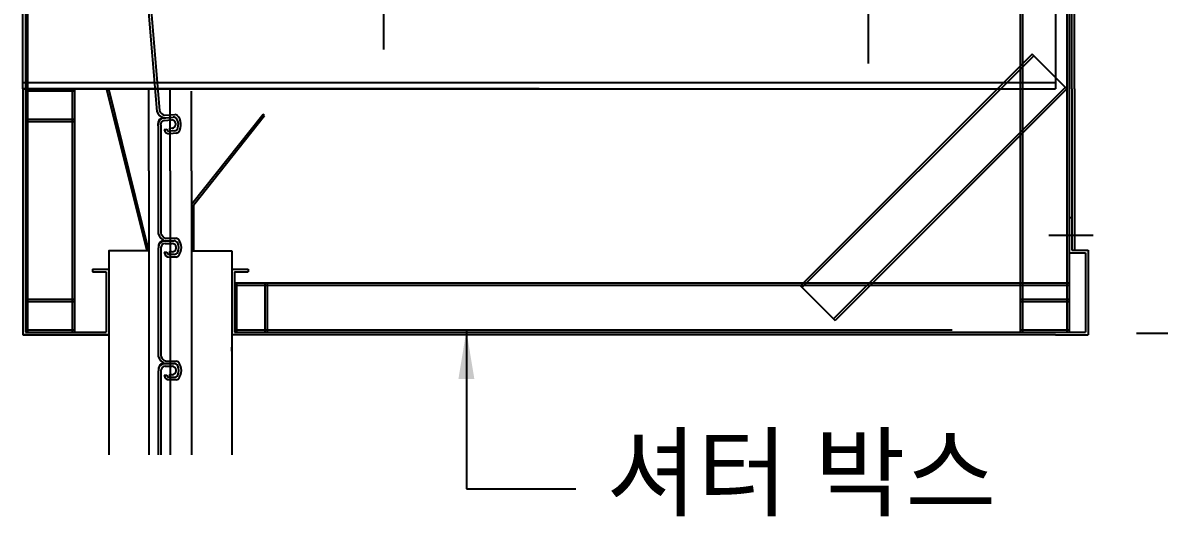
# Model space of a CAD drawing. Extents: x -25535497 to -25216507, y 8041684 to 8103002.
# Drawn here: x -25233884 to -25231531, y 8079059 to 8080082 of the extents above; entities that cross this region are included whole.
import ezdxf

# ---------------------------------------------------------------- set-up
doc = ezdxf.new("R2010")
doc.units = 0
doc.header["$MEASUREMENT"] = 0
doc.layers.get('Defpoints').update_dxf_attribs({"color": 45})
for name, color, linetype in [('DIM', 7, 'Continuous'), ('R', 1, 'Continuous'), ('text', 7, 'Continuous')]:
    doc.layers.add(name, color=color, linetype=linetype)
doc.styles.add('songdoh', font='')
doc.styles.get("Standard").update_dxf_attribs({"font": 'malgunbd.ttf'})
doc.styles.get('songdoh').set_extended_font_data('Dotum')
doc.dimstyles.new('DONGWOO', dxfattribs={"dimscale": 300, "dimtxt": 3, "dimasz": 1, "dimexe": 2, "dimexo": 2, "dimgap": 1, "dimtad": 1, "dimdec": 0, "dimzin": 11, "dimdsep": 46, "dimtxsty": 'songdoh', "dimblk": 'DOT-6', "dimcen": 2, "dimdle": 2, "dimclrd": 256, "dimclre": 256, "dimclrt": 3, "dimadec": 0, "dimazin": 0, "dimtfac": 1, "dimtdec": 0, "dimtix": 1, "dimtmove": 2, "dimatfit": 3, "dimldrblk": 'DOT', "dimfxl": 2, "dimtolj": 1, "dimtzin": 11, "dimarcsym": 0})
doc.dimstyles.new('ISO-25', dxfattribs={"dimtxt": 2.5, "dimasz": 2.5, "dimexe": 1.25, "dimexo": 0.625, "dimtad": 1, "dimtxsty": 'Standard', "dimcen": 2.5, "dimadec": 0, "dimazin": 0, "dimtfac": 1, "dimtmove": 0, "dimatfit": 3, "dimfxl": 1, "dimarcsym": 0})

# ---------------------------------------------------------------- blocks, each defined once
blk = doc.blocks.new('_Dot')
at = {"color": 0, "linetype": 'ByBlock', "lineweight": -2}
blk.add_line((-0.5, 0), (-1, 0), dxfattribs=at)
at = {"color": 0, "linetype": 'ByBlock', "const_width": 0.5}
blk.add_lwpolyline([(-0.25, 0, 1), (0.25, 0, 1)], format="xyb", close=True, dxfattribs=at)
blk = doc.blocks.new('DOT-6')
at = {"layer": 'DIM', "color": 7, "ltscale": 0.5}
blk.add_line((2, 0), (-2, 0), dxfattribs=at)
at = {"layer": 'DIM', "color": 7, "ltscale": 0.5, "xscale": 0.9680000000043946, "yscale": 0.9680000000043946, "zscale": 0.9680000000043946}
blk.add_blockref('_Dot', (0, 0), dxfattribs=at)
blk = doc.blocks.new('*D370')
at = {"layer": 'Defpoints', "color": 0, "linetype": 'Continuous'}
for p in [(-25231678, 8081438.5), (-25230988.8, 8081438.5), (-25231678, 8079438.5)]:
    blk.add_point(p, dxfattribs=at)
at = {"layer": 'DIM', "linetype": 'Continuous', "lineweight": -2}
for p, q in [((-25231578, 8081438.5), (-25230888.8, 8081438.5)), ((-25230988.8, 8079488.5), (-25230988.8, 8081388.5)), ((-25231578, 8079438.5), (-25230888.8, 8079438.5))]:
    blk.add_line(p, q, dxfattribs=at)
at = {"layer": 'DIM', "linetype": 'Continuous', "lineweight": -2, "xscale": 50, "yscale": 50, "zscale": 50}
for p, rotation in [((-25230988.8, 8081438.5), 90), ((-25230988.8, 8079438.5), 270)]:
    blk.add_blockref('DOT-6', p, dxfattribs=dict(at, rotation=rotation))
at = {"layer": 'DIM', "color": 3, "linetype": 'Continuous', "insert": (-25231113.9, 8080438.5), "char_height": 150, "attachment_point": 5, "rotation": 90, "style": 'songdoh'}
blk.add_mtext('\\A1;Y', dxfattribs=at)

msp = doc.modelspace()

# ---------------------------------------------------------------- linework, layer by layer
at = {"layer": 'R', "color": 1}
for p, q in [((-25233884.4, 8079944.9), (-25233884.4, 8081438.5)), ((-25233879, 8081428.3), (-25233879, 8079441.1)), ((-25233874.2, 8081428.3), (-25233874.2, 8079441.1)), ((-25231745.9, 8081433), (-25231745.9, 8079944.9)), ((-25233137.6, 8081314.2), (-25233137.6, 8080026.8)), ((-25231711.9, 8079944.9), (-25231711.9, 8081268.7)), ((-25231706.5, 8079944.9), (-25231706.5, 8081268.7)), ((-25231819.2, 8081200.8), (-25231819.2, 8079441.1)), ((-25231814.4, 8081200.8), (-25231814.4, 8079441.1)), ((-25231722.1, 8081200.8), (-25231722.1, 8079441.1)), ((-25231717.3, 8081200.8), (-25231717.3, 8079441.1)), ((-25232133.8, 8080444.8), (-25232133.8, 8079997.4)), ((-25233625.3, 8080120.6), (-25233606.7, 8079898.2)), ((-25233620.1, 8080123.7), (-25233601.4, 8079899.5)), ((-25231794.1, 8080016.9), (-25232274.2, 8079536.8)), ((-25231794.1, 8080016.9), (-25232274.2, 8079536.8)), ((-25231790.7, 8080013.5), (-25232270.8, 8079533.5)), ((-25231722.1, 8079944.9), (-25231794.1, 8080016.9)), ((-25233884.4, 8079958.5), (-25231745.9, 8079958.5)), ((-25233884.4, 8079944.9), (-25231745.9, 8079944.9)), ((-25232815.1, 8079944.9), (-25233884.4, 8079944.9)), ((-25233884.4, 8079944.9), (-25233884.4, 8079435.7)), ((-25233777.1, 8079940.1), (-25233879, 8079940.1)), ((-25233781.9, 8079944.9), (-25233781.9, 8079441.1)), ((-25233777.1, 8079944.9), (-25233777.1, 8079441.1)), ((-25233627, 8079608.5), (-25233710.1, 8079943.9)), ((-25233623, 8079609.5), (-25233706.2, 8079944.9)), ((-25233623, 8079775.1), (-25233623, 8079944.9)), ((-25233578.9, 8079775.1), (-25233578.9, 8079944.9)), ((-25233534.8, 8079775.1), (-25233534.8, 8079940.1)), ((-25232815.1, 8079944.9), (-25233349.8, 8079944.9)), ((-25233006.2, 8079944.9), (-25232815.1, 8079944.9)), ((-25231725.5, 8079948.2), (-25232205.5, 8079468.2)), ((-25231722.1, 8079944.9), (-25232202.2, 8079464.8)), ((-25231711.9, 8079944.9), (-25231711.9, 8079610.9)), ((-25231706.5, 8079944.9), (-25231706.5, 8079610.9)), ((-25233595.7, 8079884.5), (-25233573, 8079886.4)), ((-25233595.7, 8079884.5), (-25233573, 8079886.4)), ((-25233595.7, 8079884.5), (-25233573, 8079886.4)), ((-25233591.3, 8079890.4), (-25233569.1, 8079892.2)), ((-25233591.3, 8079890.4), (-25233569.1, 8079892.2)), ((-25233591.3, 8079890.4), (-25233569.1, 8079892.2)), ((-25233591.3, 8079890.4), (-25233569.1, 8079892.2)), ((-25233591.3, 8079890.4), (-25233569.1, 8079892.2)), ((-25233591.3, 8079890.4), (-25233569.1, 8079892.2)), ((-25233591.3, 8079890.4), (-25233569.1, 8079892.2)), ((-25233591.3, 8079890.4), (-25233569.1, 8079892.2)), ((-25233591.3, 8079890.4), (-25233569.1, 8079892.2)), ((-25233591.3, 8079884.9), (-25233573, 8079886.4)), ((-25233591.3, 8079884.9), (-25233573, 8079886.4)), ((-25233591.3, 8079884.9), (-25233573, 8079886.4)), ((-25233591.3, 8079884.9), (-25233573, 8079886.4)), ((-25233591.3, 8079884.9), (-25233573, 8079886.4)), ((-25233591.3, 8079884.9), (-25233573, 8079886.4)), ((-25233564.9, 8079890.8), (-25233569.1, 8079892.2)), ((-25233564.9, 8079890.8), (-25233569.1, 8079892.2)), ((-25233564.9, 8079890.8), (-25233569.1, 8079892.2)), ((-25233564.9, 8079890.8), (-25233569.1, 8079892.2)), ((-25233564.9, 8079890.8), (-25233569.1, 8079892.2)), ((-25233564.9, 8079890.8), (-25233569.1, 8079892.2)), ((-25233564.9, 8079890.8), (-25233569.1, 8079892.2)), ((-25233564.9, 8079890.8), (-25233569.1, 8079892.2)), ((-25233564.9, 8079890.8), (-25233569.1, 8079892.2)), ((-25233533.9, 8079706.6), (-25233386.8, 8079892.3)), ((-25233530.7, 8079704.1), (-25233383.6, 8079889.8)), ((-25233383.6, 8079889.8), (-25233386.8, 8079892.3)), ((-25233777.1, 8079881.7), (-25233879, 8079881.7)), ((-25233777.1, 8079877), (-25233879, 8079877)), ((-25233604.4, 8079870.3), (-25233604.1, 8079866.9)), ((-25233604.4, 8079870.3), (-25233604.1, 8079866.9)), ((-25233604.4, 8079870.3), (-25233604.1, 8079866.9)), ((-25233604.4, 8079870.3), (-25233604.1, 8079866.9)), ((-25233604.4, 8079870.3), (-25233604.1, 8079866.9)), ((-25233604.4, 8079870.3), (-25233604.1, 8079866.9)), ((-25233603.6, 8079868), (-25233603.6, 8079644.7)), ((-25233603.6, 8079868), (-25233603.6, 8079644.7)), ((-25233598.1, 8079870.7), (-25233598.1, 8079645.6)), ((-25233598.1, 8079870.7), (-25233598.1, 8079645.6)), ((-25233591.3, 8079861.1), (-25233585.8, 8079861.6)), ((-25233591.3, 8079861.1), (-25233585.8, 8079861.6)), ((-25233591.3, 8079861.1), (-25233585.8, 8079861.6)), ((-25233591.3, 8079861.1), (-25233585.8, 8079861.6)), ((-25233591.3, 8079861.1), (-25233585.8, 8079861.6)), ((-25233591.3, 8079861.1), (-25233585.8, 8079861.6)), ((-25233591.3, 8079861.1), (-25233585.8, 8079861.6)), ((-25233591.3, 8079861.1), (-25233585.8, 8079861.6)), ((-25233591.3, 8079861.1), (-25233585.8, 8079861.6)), ((-25233591.2, 8079879.5), (-25233576.6, 8079880.7)), ((-25233591.2, 8079879.5), (-25233576.6, 8079880.7)), ((-25233591.2, 8079879.5), (-25233576.6, 8079880.7)), ((-25233591.2, 8079879.5), (-25233576.6, 8079880.7)), ((-25233591.2, 8079879.5), (-25233576.6, 8079880.7)), ((-25233591.2, 8079879.5), (-25233576.6, 8079880.7)), ((-25233591.2, 8079879.5), (-25233576.6, 8079880.7)), ((-25233591.2, 8079879.5), (-25233576.6, 8079880.7)), ((-25233591.2, 8079879.5), (-25233576.6, 8079880.7)), ((-25233575.1, 8079863.3), (-25233580.6, 8079862.8)), ((-25233575.1, 8079863.3), (-25233580.6, 8079862.8)), ((-25233575.1, 8079863.3), (-25233580.6, 8079862.8)), ((-25233575.1, 8079863.3), (-25233580.6, 8079862.8)), ((-25233575.1, 8079863.3), (-25233580.6, 8079862.8)), ((-25233575.1, 8079863.3), (-25233580.6, 8079862.8)), ((-25233575.1, 8079863.3), (-25233580.6, 8079862.8)), ((-25233575.1, 8079863.3), (-25233580.6, 8079862.8)), ((-25233575.1, 8079863.3), (-25233580.6, 8079862.8)), ((-25233580.6, 8079862.8), (-25233580.1, 8079857.4)), ((-25233580.6, 8079862.8), (-25233580.1, 8079857.4)), ((-25233580.6, 8079862.8), (-25233580.1, 8079857.4)), ((-25233580.6, 8079862.8), (-25233580.1, 8079857.4)), ((-25233580.6, 8079862.8), (-25233580.1, 8079857.4)), ((-25233580.6, 8079862.8), (-25233580.1, 8079857.4)), ((-25233580.6, 8079862.8), (-25233580.1, 8079857.4)), ((-25233580.6, 8079862.8), (-25233580.1, 8079857.4)), ((-25233580.6, 8079862.8), (-25233580.1, 8079857.4)), ((-25233575.2, 8079863.3), (-25233575.1, 8079863.3)), ((-25233575.2, 8079863.3), (-25233575.1, 8079863.3)), ((-25233575.2, 8079863.3), (-25233575.1, 8079863.3)), ((-25233575.2, 8079863.3), (-25233575.1, 8079863.3)), ((-25233575.2, 8079863.3), (-25233575.1, 8079863.3)), ((-25233575.2, 8079863.3), (-25233575.1, 8079863.3)), ((-25233575.2, 8079863.3), (-25233575.1, 8079863.3)), ((-25233575.2, 8079863.3), (-25233575.1, 8079863.3)), ((-25233575.2, 8079863.3), (-25233575.1, 8079863.3)), ((-25233580.1, 8079857.4), (-25233580.7, 8079857.4)), ((-25233580.1, 8079857.4), (-25233580.7, 8079857.4)), ((-25233580.1, 8079857.4), (-25233580.7, 8079857.4)), ((-25233580.1, 8079857.4), (-25233580.7, 8079857.4)), ((-25233580.1, 8079857.4), (-25233580.7, 8079857.4)), ((-25233580.1, 8079857.4), (-25233580.7, 8079857.4)), ((-25233580.1, 8079857.4), (-25233580.7, 8079857.4)), ((-25233580.1, 8079857.4), (-25233580.7, 8079857.4)), ((-25233580.1, 8079857.4), (-25233580.7, 8079857.4)), ((-25233570.6, 8079858.2), (-25233580.1, 8079857.4)), ((-25233570.6, 8079858.2), (-25233580.1, 8079857.4)), ((-25233570.6, 8079858.2), (-25233580.1, 8079857.4)), ((-25233570.6, 8079858.2), (-25233580.1, 8079857.4)), ((-25233570.6, 8079858.2), (-25233580.1, 8079857.4)), ((-25233570.6, 8079858.2), (-25233580.1, 8079857.4)), ((-25233570.6, 8079858.2), (-25233580.1, 8079857.4)), ((-25233570.6, 8079858.2), (-25233580.1, 8079857.4)), ((-25233570.6, 8079858.2), (-25233580.1, 8079857.4)), ((-25233565.8, 8079853.1), (-25233579.6, 8079852)), ((-25233565.8, 8079853.1), (-25233579.6, 8079852)), ((-25233565.8, 8079853.1), (-25233579.6, 8079852)), ((-25233565.8, 8079853.1), (-25233579.6, 8079852)), ((-25233565.8, 8079853.1), (-25233579.6, 8079852)), ((-25233565.8, 8079853.1), (-25233579.6, 8079852)), ((-25233565.8, 8079853.1), (-25233579.6, 8079852)), ((-25233565.8, 8079853.1), (-25233579.6, 8079852)), ((-25233565.8, 8079853.1), (-25233579.6, 8079852)), ((-25233565.8, 8079853.1), (-25233561.9, 8079855.3)), ((-25233565.8, 8079853.1), (-25233561.9, 8079855.3)), ((-25233565.8, 8079853.1), (-25233561.9, 8079855.3)), ((-25233565.8, 8079853.1), (-25233561.9, 8079855.3)), ((-25233565.8, 8079853.1), (-25233561.9, 8079855.3)), ((-25233565.8, 8079853.1), (-25233561.9, 8079855.3)), ((-25233565.8, 8079853.1), (-25233561.9, 8079855.3)), ((-25233565.8, 8079853.1), (-25233561.9, 8079855.3)), ((-25233565.8, 8079853.1), (-25233561.9, 8079855.3)), ((-25233623, 8079775.1), (-25233623, 8079186.5)), ((-25233578.9, 8079775.1), (-25233578.9, 8079186.5)), ((-25233534.8, 8079775.1), (-25233534.8, 8079186.5)), ((-25233530.7, 8079704.1), (-25233530.7, 8079609.5)), ((-25231717.3, 8079678.7), (-25231711.9, 8079678.7)), ((-25231717.3, 8079678.7), (-25231717.3, 8079605.4)), ((-25233593.7, 8079630.2), (-25233571, 8079630.2)), ((-25233593.7, 8079630.2), (-25233571, 8079630.2)), ((-25233593.7, 8079630.2), (-25233571, 8079630.2)), ((-25233589.3, 8079630.2), (-25233571, 8079630.2)), ((-25233589.3, 8079630.2), (-25233571, 8079630.2)), ((-25233589.3, 8079630.2), (-25233571, 8079630.2)), ((-25233589.3, 8079630.2), (-25233571, 8079630.2)), ((-25233589.3, 8079630.2), (-25233571, 8079630.2)), ((-25233589.3, 8079630.2), (-25233571, 8079630.2)), ((-25233588.8, 8079635.7), (-25233566.6, 8079635.7)), ((-25233588.8, 8079635.7), (-25233566.6, 8079635.7)), ((-25233588.8, 8079635.7), (-25233566.6, 8079635.7)), ((-25233588.8, 8079635.7), (-25233566.6, 8079635.7)), ((-25233588.8, 8079635.7), (-25233566.6, 8079635.7)), ((-25233588.8, 8079635.7), (-25233566.6, 8079635.7)), ((-25233588.8, 8079635.7), (-25233566.6, 8079635.7)), ((-25233588.8, 8079635.7), (-25233566.6, 8079635.7)), ((-25233588.8, 8079635.7), (-25233566.6, 8079635.7)), ((-25233562.5, 8079633.9), (-25233566.6, 8079635.7)), ((-25233562.5, 8079633.9), (-25233566.6, 8079635.7)), ((-25233562.5, 8079633.9), (-25233566.6, 8079635.7)), ((-25233562.5, 8079633.9), (-25233566.6, 8079635.7)), ((-25233562.5, 8079633.9), (-25233566.6, 8079635.7)), ((-25233562.5, 8079633.9), (-25233566.6, 8079635.7)), ((-25233562.5, 8079633.9), (-25233566.6, 8079635.7)), ((-25233562.5, 8079633.9), (-25233566.6, 8079635.7)), ((-25233562.5, 8079633.9), (-25233566.6, 8079635.7)), ((-25231759.3, 8079641.6), (-25231668, 8079641.6)), ((-25233706.2, 8079609.5), (-25233706.2, 8079503.6)), ((-25233706.2, 8079609.5), (-25233706.2, 8079605.4)), ((-25233623, 8079609.5), (-25233706.1, 8079609.5)), ((-25233603.5, 8079616.8), (-25233603.6, 8079613.4)), ((-25233603.5, 8079616.8), (-25233603.6, 8079613.4)), ((-25233603.5, 8079616.8), (-25233603.6, 8079613.4)), ((-25233603.5, 8079616.8), (-25233603.6, 8079613.4)), ((-25233603.5, 8079616.8), (-25233603.6, 8079613.4)), ((-25233603.5, 8079616.8), (-25233603.6, 8079613.4)), ((-25233603.6, 8079613.4), (-25233603.6, 8079390.1)), ((-25233598.1, 8079616.1), (-25233598.1, 8079391)), ((-25233591.3, 8079606.6), (-25233585.8, 8079606.6)), ((-25233591.3, 8079606.6), (-25233585.8, 8079606.6)), ((-25233591.3, 8079606.6), (-25233585.8, 8079606.6)), ((-25233591.3, 8079606.6), (-25233585.8, 8079606.6)), ((-25233591.3, 8079606.6), (-25233585.8, 8079606.6)), ((-25233591.3, 8079606.6), (-25233585.8, 8079606.6)), ((-25233591.3, 8079606.6), (-25233585.8, 8079606.6)), ((-25233591.3, 8079606.6), (-25233585.8, 8079606.6)), ((-25233591.3, 8079606.6), (-25233585.8, 8079606.6)), ((-25233589.6, 8079624.8), (-25233575.1, 8079624.8)), ((-25233589.6, 8079624.8), (-25233575.1, 8079624.8)), ((-25233589.6, 8079624.8), (-25233575.1, 8079624.8)), ((-25233589.6, 8079624.8), (-25233575.1, 8079624.8)), ((-25233589.6, 8079624.8), (-25233575.1, 8079624.8)), ((-25233589.6, 8079624.8), (-25233575.1, 8079624.8)), ((-25233589.6, 8079624.8), (-25233575.1, 8079624.8)), ((-25233589.6, 8079624.8), (-25233575.1, 8079624.8)), ((-25233589.6, 8079624.8), (-25233575.1, 8079624.8)), ((-25233580.5, 8079607.3), (-25233580.5, 8079601.9)), ((-25233575, 8079607.3), (-25233580.5, 8079607.3)), ((-25233575, 8079607.3), (-25233580.5, 8079607.3)), ((-25233580.5, 8079607.3), (-25233580.5, 8079601.9)), ((-25233575, 8079607.3), (-25233580.5, 8079607.3)), ((-25233580.5, 8079607.3), (-25233580.5, 8079601.9)), ((-25233580.5, 8079607.3), (-25233580.5, 8079601.9)), ((-25233580.5, 8079607.3), (-25233580.5, 8079601.9)), ((-25233580.5, 8079607.3), (-25233580.5, 8079601.9)), ((-25233575, 8079607.3), (-25233580.5, 8079607.3)), ((-25233575, 8079607.3), (-25233580.5, 8079607.3)), ((-25233575, 8079607.3), (-25233580.5, 8079607.3)), ((-25233580.5, 8079607.3), (-25233580.5, 8079601.9)), ((-25233580.5, 8079607.3), (-25233580.5, 8079601.9)), ((-25233580.5, 8079607.3), (-25233580.5, 8079601.9)), ((-25233575, 8079607.3), (-25233580.5, 8079607.3)), ((-25233575, 8079607.3), (-25233580.5, 8079607.3)), ((-25233575, 8079607.3), (-25233580.5, 8079607.3)), ((-25233575.1, 8079607.3), (-25233575, 8079607.3)), ((-25233575.1, 8079607.3), (-25233575, 8079607.3)), ((-25233575.1, 8079607.3), (-25233575, 8079607.3)), ((-25233575.1, 8079607.3), (-25233575, 8079607.3)), ((-25233575.1, 8079607.3), (-25233575, 8079607.3)), ((-25233575.1, 8079607.3), (-25233575, 8079607.3)), ((-25233575.1, 8079607.3), (-25233575, 8079607.3)), ((-25233575.1, 8079607.3), (-25233575, 8079607.3)), ((-25233575.1, 8079607.3), (-25233575, 8079607.3)), ((-25233534.8, 8079609.5), (-25233530.6, 8079609.5)), ((-25233530.6, 8079609.5), (-25233451.6, 8079609.5)), ((-25233451.6, 8079609.5), (-25233451.6, 8079186.5)), ((-25233451.6, 8079609.5), (-25233451.6, 8079186.5)), ((-25231717.3, 8079605.4), (-25231683.4, 8079605.4)), ((-25231711.9, 8079610.9), (-25231678, 8079610.9)), ((-25231683.4, 8079605.4), (-25231683.4, 8079441.1)), ((-25231678, 8079610.9), (-25231678, 8079435.7)), ((-25233580.5, 8079601.9), (-25233581.1, 8079601.9)), ((-25233580.5, 8079601.9), (-25233581.1, 8079601.9)), ((-25233580.5, 8079601.9), (-25233581.1, 8079601.9)), ((-25233580.5, 8079601.9), (-25233581.1, 8079601.9)), ((-25233580.5, 8079601.9), (-25233581.1, 8079601.9)), ((-25233580.5, 8079601.9), (-25233581.1, 8079601.9)), ((-25233580.5, 8079601.9), (-25233581.1, 8079601.9)), ((-25233580.5, 8079601.9), (-25233581.1, 8079601.9)), ((-25233580.5, 8079601.9), (-25233581.1, 8079601.9)), ((-25233571, 8079601.9), (-25233580.4, 8079601.9)), ((-25233571, 8079601.9), (-25233580.4, 8079601.9)), ((-25233571, 8079601.9), (-25233580.4, 8079601.9)), ((-25233571, 8079601.9), (-25233580.4, 8079601.9)), ((-25233571, 8079601.9), (-25233580.4, 8079601.9)), ((-25233571, 8079601.9), (-25233580.4, 8079601.9)), ((-25233571, 8079601.9), (-25233580.4, 8079601.9)), ((-25233571, 8079601.9), (-25233580.4, 8079601.9)), ((-25233571, 8079601.9), (-25233580.4, 8079601.9)), ((-25233566.6, 8079596.5), (-25233580.4, 8079596.5)), ((-25233566.6, 8079596.5), (-25233580.4, 8079596.5)), ((-25233566.6, 8079596.5), (-25233580.4, 8079596.5)), ((-25233566.6, 8079596.5), (-25233580.4, 8079596.5)), ((-25233566.6, 8079596.5), (-25233580.4, 8079596.5)), ((-25233566.6, 8079596.5), (-25233580.4, 8079596.5)), ((-25233566.6, 8079596.5), (-25233580.4, 8079596.5)), ((-25233566.6, 8079596.5), (-25233580.4, 8079596.5)), ((-25233566.6, 8079596.5), (-25233580.4, 8079596.5)), ((-25233566.6, 8079596.5), (-25233562.5, 8079598.3)), ((-25233566.6, 8079596.5), (-25233562.5, 8079598.3)), ((-25233566.6, 8079596.5), (-25233562.5, 8079598.3)), ((-25233566.6, 8079596.5), (-25233562.5, 8079598.3)), ((-25233566.6, 8079596.5), (-25233562.5, 8079598.3)), ((-25233566.6, 8079596.5), (-25233562.5, 8079598.3)), ((-25233566.6, 8079596.5), (-25233562.5, 8079598.3)), ((-25233566.6, 8079596.5), (-25233562.5, 8079598.3)), ((-25233566.6, 8079596.5), (-25233562.5, 8079598.3)), ((-25233740.1, 8079571.5), (-25233706.2, 8079571.5)), ((-25233740.1, 8079571.5), (-25233740.1, 8079566)), ((-25233740.1, 8079566), (-25233711.6, 8079566)), ((-25233711.6, 8079566), (-25233711.6, 8079503.6)), ((-25233451.6, 8079571.5), (-25233417.6, 8079571.5)), ((-25233446.2, 8079566), (-25233417.6, 8079566)), ((-25233446.2, 8079566), (-25233446.2, 8079441.1)), ((-25233417.6, 8079571.5), (-25233417.6, 8079566)), ((-25233446.2, 8079543), (-25231745.9, 8079543)), ((-25233446.2, 8079538.2), (-25231745.9, 8079538.2)), ((-25233441.4, 8079543), (-25233441.4, 8079441.1)), ((-25233383, 8079543), (-25233383, 8079441.1)), ((-25233378.3, 8079543), (-25233378.3, 8079441.1)), ((-25232274.2, 8079536.8), (-25232202.2, 8079464.8)), ((-25231745.9, 8079543), (-25231717.3, 8079543)), ((-25231745.9, 8079538.2), (-25231717.3, 8079538.2)), ((-25233879, 8079509), (-25233777.1, 8079509)), ((-25231819.2, 8079509), (-25231745.9, 8079509)), ((-25231745.9, 8079509), (-25231717.3, 8079509)), ((-25233879, 8079504.3), (-25233777.1, 8079504.3)), ((-25233711.6, 8079503.6), (-25233711.6, 8079441.1)), ((-25233706.2, 8079503.6), (-25233706.2, 8079186.5)), ((-25231819.2, 8079504.3), (-25231745.9, 8079504.3)), ((-25231745.9, 8079504.3), (-25231717.3, 8079504.3)), ((-25233879, 8079445.9), (-25233777.1, 8079445.9)), ((-25233879, 8079441.1), (-25233711.6, 8079441.1)), ((-25233446.2, 8079445.9), (-25231959.6, 8079445.9)), ((-25233446.2, 8079441.1), (-25231745.9, 8079441.1)), ((-25231819.2, 8079445.9), (-25231745.9, 8079445.9)), ((-25231745.9, 8079445.9), (-25231717.3, 8079445.9)), ((-25231745.9, 8079441.1), (-25231683.4, 8079441.1)), ((-25233706.2, 8079435.7), (-25233884.4, 8079435.7)), ((-25233884.4, 8079435.7), (-25233706.2, 8079435.7)), ((-25231745.9, 8079435.7), (-25233451.6, 8079435.7)), ((-25231745.9, 8079435.7), (-25231678, 8079435.7)), ((-25233451.6, 8079409.9), (-25233451.6, 8079405.9)), ((-25233451.6, 8079401.8), (-25233451.6, 8079409.9)), ((-25233451.6, 8079401.8), (-25233451.6, 8079409.9)), ((-25233451.6, 8079401.8), (-25233451.6, 8079405.9)), ((-25233593.7, 8079375.7), (-25233571, 8079375.7)), ((-25233589.6, 8079370.2), (-25233575.1, 8079370.2)), ((-25233589.6, 8079370.2), (-25233575.1, 8079370.2)), ((-25233589.6, 8079370.2), (-25233575.1, 8079370.2)), ((-25233589.3, 8079375.7), (-25233571, 8079375.7)), ((-25233589.3, 8079375.7), (-25233571, 8079375.7)), ((-25233588.8, 8079381.1), (-25233566.6, 8079381.1)), ((-25233588.8, 8079381.1), (-25233566.6, 8079381.1)), ((-25233588.8, 8079381.1), (-25233566.6, 8079381.1)), ((-25233562.5, 8079379.3), (-25233566.6, 8079381.1)), ((-25233562.5, 8079379.3), (-25233566.6, 8079381.1)), ((-25233562.5, 8079379.3), (-25233566.6, 8079381.1)), ((-25233603.5, 8079362.2), (-25233603.6, 8079358.8)), ((-25233603.5, 8079362.2), (-25233603.6, 8079358.8)), ((-25233603.6, 8079358.8), (-25233603.6, 8079186.5)), ((-25233598.1, 8079361.5), (-25233598.1, 8079186.5)), ((-25233591.3, 8079352), (-25233585.8, 8079352)), ((-25233591.3, 8079352), (-25233585.8, 8079352)), ((-25233591.3, 8079352), (-25233585.8, 8079352)), ((-25233580.5, 8079347.3), (-25233581.1, 8079347.3)), ((-25233580.5, 8079347.3), (-25233581.1, 8079347.3)), ((-25233580.5, 8079347.3), (-25233581.1, 8079347.3)), ((-25233575, 8079352.7), (-25233580.5, 8079352.7)), ((-25233575, 8079352.7), (-25233580.5, 8079352.7)), ((-25233575, 8079352.7), (-25233580.5, 8079352.7)), ((-25233580.5, 8079352.7), (-25233580.5, 8079347.3)), ((-25233580.5, 8079352.7), (-25233580.5, 8079347.3)), ((-25233580.5, 8079352.7), (-25233580.5, 8079347.3)), ((-25233571, 8079347.3), (-25233580.4, 8079347.3)), ((-25233571, 8079347.3), (-25233580.4, 8079347.3)), ((-25233571, 8079347.3), (-25233580.4, 8079347.3)), ((-25233575.1, 8079352.7), (-25233575, 8079352.7)), ((-25233575.1, 8079352.7), (-25233575, 8079352.7)), ((-25233575.1, 8079352.7), (-25233575, 8079352.7)), ((-25233566.6, 8079341.9), (-25233562.5, 8079343.7)), ((-25233566.6, 8079341.9), (-25233562.5, 8079343.7)), ((-25233566.6, 8079341.9), (-25233562.5, 8079343.7)), ((-25233566.6, 8079341.9), (-25233580.4, 8079341.9)), ((-25233566.6, 8079341.9), (-25233580.4, 8079341.9)), ((-25233566.6, 8079341.9), (-25233580.4, 8079341.9))]:
    msp.add_line(p, q, dxfattribs=at)
for centre, radius, start, end in [((-25233585.4, 8079907), 23.1, 202.5015, 253.5756), ((-25233585.4, 8079907), 23.1, 202.5015, 253.5756), ((-25233585.4, 8079907), 23.1, 202.5015, 253.5756), ((-25233585.4, 8079907), 23.1, 202.5015, 253.5756), ((-25233585.4, 8079907), 23.1, 202.5015, 253.5756), ((-25233585.4, 8079907), 23.1, 202.5015, 253.5756), ((-25233590.5, 8079871), 13.9, 94.7852, 182.7561), ((-25233590.5, 8079871), 13.9, 94.7852, 182.7561), ((-25233590.5, 8079871), 13.9, 94.7852, 182.7561), ((-25233590.5, 8079871), 13.9, 94.7852, 182.7561), ((-25233590.5, 8079871), 13.9, 94.7852, 182.7561), ((-25233590.5, 8079871), 13.9, 94.7852, 182.7561), ((-25233585.4, 8079907), 17.6, 205.071, 250.4863), ((-25233585.4, 8079907), 17.6, 205.071, 250.4863), ((-25233585.4, 8079907), 17.6, 205.071, 250.4863), ((-25233585.4, 8079907), 17.6, 205.071, 250.4863), ((-25233585.4, 8079907), 17.6, 205.071, 250.4863), ((-25233585.4, 8079907), 17.6, 205.071, 250.4863), ((-25233572.3, 8079878), 8.49, 31.3344, 94.7852), ((-25233572.3, 8079878), 8.49, 31.3344, 94.7852), ((-25233572.3, 8079878), 8.49, 31.3344, 94.7852), ((-25233572.3, 8079878), 8.49, 31.3344, 94.7852), ((-25233572.3, 8079878), 8.49, 31.3344, 94.7852), ((-25233572.3, 8079878), 8.49, 31.3344, 94.7852), ((-25233572.3, 8079878), 8.49, 31.3344, 94.7852), ((-25233572.3, 8079878), 8.49, 31.3344, 94.7852), ((-25233572.3, 8079878), 8.49, 31.3344, 94.7852), ((-25233583.2, 8079871.4), 26.6, 322.8584, 46.7119), ((-25233583.2, 8079871.4), 26.6, 322.8584, 46.7119), ((-25233583.2, 8079871.4), 26.6, 322.8584, 46.7119), ((-25233583.2, 8079871.4), 26.6, 322.8584, 46.7119), ((-25233583.2, 8079871.4), 26.6, 322.8584, 46.7119), ((-25233583.2, 8079871.4), 26.6, 322.8584, 46.7119), ((-25233583.2, 8079871.4), 26.6, 322.8584, 46.7119), ((-25233583.2, 8079871.4), 26.6, 322.8584, 46.7119), ((-25233583.2, 8079871.4), 26.6, 322.8584, 46.7119), ((-25233583.2, 8079871.4), 21.2, 158.236, 184.7852), ((-25233583.2, 8079871.4), 21.2, 158.236, 184.7852), ((-25233583.2, 8079871.4), 21.2, 158.236, 184.7852), ((-25233595, 8079876.1), 8.49, 94.7852, 158.236), ((-25233595, 8079876.1), 8.49, 94.7852, 158.236), ((-25233595, 8079876.1), 8.49, 94.7852, 158.236), ((-25233590.5, 8079871), 8.49, 94.7852, 182.7561), ((-25233590.5, 8079871), 8.49, 94.7852, 182.7561), ((-25233590.5, 8079871), 8.49, 94.7852, 182.7561), ((-25233590.5, 8079871), 8.49, 94.7852, 182.7561), ((-25233590.5, 8079871), 8.49, 94.7852, 182.7561), ((-25233590.5, 8079871), 8.49, 94.7852, 182.7561), ((-25233590.5, 8079871), 8.49, 94.7852, 182.7561), ((-25233590.5, 8079871), 8.49, 94.7852, 182.7561), ((-25233590.5, 8079871), 8.49, 94.7852, 182.7561), ((-25233583.2, 8079871.4), 15.8, 182.7561, 184.7852), ((-25233583.2, 8079871.4), 15.8, 182.7561, 184.7852), ((-25233583.2, 8079871.4), 15.8, 182.7561, 184.7852), ((-25233583.2, 8079871.4), 15.8, 182.7561, 184.7852), ((-25233583.2, 8079871.4), 15.8, 182.7561, 184.7852), ((-25233583.2, 8079871.4), 15.8, 182.7561, 184.7852), ((-25233583.2, 8079871.4), 15.8, 182.7561, 184.7852), ((-25233583.2, 8079871.4), 15.8, 182.7561, 184.7852), ((-25233583.2, 8079871.4), 15.8, 182.7561, 184.7852), ((-25233580.5, 8079862.8), 10.9, 188.797, 274.7852), ((-25233580.5, 8079862.8), 10.9, 188.797, 274.7852), ((-25233580.5, 8079862.8), 10.9, 188.797, 274.7852), ((-25233580.5, 8079862.8), 10.9, 188.797, 274.7852), ((-25233580.5, 8079862.8), 10.9, 188.797, 274.7852), ((-25233580.5, 8079862.8), 10.9, 188.797, 274.7852), ((-25233580.5, 8079862.8), 10.9, 188.797, 274.7852), ((-25233580.5, 8079862.8), 10.9, 188.797, 274.7852), ((-25233580.5, 8079862.8), 10.9, 188.797, 274.7852), ((-25233580.5, 8079862.8), 5.43, 192.8286, 274.7852), ((-25233580.5, 8079862.8), 5.43, 192.8286, 274.7852), ((-25233580.5, 8079862.8), 5.43, 192.8286, 274.7852), ((-25233580.5, 8079862.8), 5.43, 192.8286, 274.7852), ((-25233580.5, 8079862.8), 5.43, 192.8286, 274.7852), ((-25233580.5, 8079862.8), 5.43, 192.8286, 274.7852), ((-25233580.5, 8079862.8), 5.43, 192.8286, 274.7852), ((-25233580.5, 8079862.8), 5.43, 192.8286, 274.7852), ((-25233580.5, 8079862.8), 5.43, 192.8286, 274.7852), ((-25233580.5, 8079862.8), 0.0339, 94.7852, 184.7852), ((-25233580.5, 8079862.8), 0.0339, 94.7852, 184.7852), ((-25233580.5, 8079862.8), 0.0339, 94.7852, 184.7852), ((-25233580.5, 8079862.8), 0.0339, 94.7852, 184.7852), ((-25233580.5, 8079862.8), 0.0339, 94.7852, 184.7852), ((-25233580.5, 8079862.8), 0.0339, 94.7852, 184.7852), ((-25233580.5, 8079862.8), 0.0339, 94.7852, 184.7852), ((-25233580.5, 8079862.8), 0.0339, 94.7852, 184.7852), ((-25233580.5, 8079862.8), 0.0339, 94.7852, 184.7852), ((-25233575.9, 8079872.2), 8.49, 6.8142, 94.7852), ((-25233575.9, 8079872.2), 8.49, 6.8142, 94.7852), ((-25233575.9, 8079872.2), 8.49, 6.8142, 94.7852), ((-25233575.9, 8079872.2), 8.49, 6.8142, 94.7852), ((-25233575.9, 8079872.2), 8.49, 6.8142, 94.7852), ((-25233575.9, 8079872.2), 8.49, 6.8142, 94.7852), ((-25233575.9, 8079872.2), 8.49, 6.8142, 94.7852), ((-25233575.9, 8079872.2), 8.49, 6.8142, 94.7852), ((-25233575.9, 8079872.2), 8.49, 6.8142, 94.7852), ((-25233575.9, 8079871.7), 8.49, 274.7852, 2.7561), ((-25233575.9, 8079871.7), 8.49, 274.7852, 2.7561), ((-25233575.9, 8079871.7), 8.49, 274.7852, 2.7561), ((-25233575.9, 8079871.7), 8.49, 274.7852, 2.7561), ((-25233575.9, 8079871.7), 8.49, 274.7852, 2.7561), ((-25233575.9, 8079871.7), 8.49, 274.7852, 2.7561), ((-25233575.9, 8079871.7), 8.49, 274.7852, 2.7561), ((-25233575.9, 8079871.7), 8.49, 274.7852, 2.7561), ((-25233575.9, 8079871.7), 8.49, 274.7852, 2.7561), ((-25233571.3, 8079866.6), 8.49, 274.7852, 338.236), ((-25233571.3, 8079866.6), 8.49, 274.7852, 338.236), ((-25233571.3, 8079866.6), 8.49, 274.7852, 338.236), ((-25233571.3, 8079866.6), 8.49, 274.7852, 338.236), ((-25233571.3, 8079866.6), 8.49, 274.7852, 338.236), ((-25233571.3, 8079866.6), 8.49, 274.7852, 338.236), ((-25233571.3, 8079866.6), 8.49, 274.7852, 338.236), ((-25233571.3, 8079866.6), 8.49, 274.7852, 338.236), ((-25233571.3, 8079866.6), 8.49, 274.7852, 338.236), ((-25233583.2, 8079871.4), 15.8, 2.7561, 6.8142), ((-25233583.2, 8079871.4), 15.8, 2.7561, 6.8142), ((-25233583.2, 8079871.4), 15.8, 2.7561, 6.8142), ((-25233583.2, 8079871.4), 15.8, 2.7561, 6.8142), ((-25233583.2, 8079871.4), 15.8, 2.7561, 6.8142), ((-25233583.2, 8079871.4), 15.8, 2.7561, 6.8142), ((-25233583.2, 8079871.4), 15.8, 2.7561, 6.8142), ((-25233583.2, 8079871.4), 15.8, 2.7561, 6.8142), ((-25233583.2, 8079871.4), 15.8, 2.7561, 6.8142), ((-25233583.2, 8079871.4), 21.2, 338.236, 31.3344), ((-25233583.2, 8079871.4), 21.2, 338.236, 31.3344), ((-25233583.2, 8079871.4), 21.2, 338.236, 31.3344), ((-25233583.2, 8079871.4), 21.2, 338.236, 31.3344), ((-25233583.2, 8079871.4), 21.2, 338.236, 31.3344), ((-25233583.2, 8079871.4), 21.2, 338.236, 31.3344), ((-25233583.2, 8079871.4), 21.2, 338.236, 31.3344), ((-25233583.2, 8079871.4), 21.2, 338.236, 31.3344), ((-25233583.2, 8079871.4), 21.2, 338.236, 31.3344), ((-25233580.1, 8079857.4), 0.0339, 184.7852, 274.7852), ((-25233580.1, 8079857.4), 0.0339, 184.7852, 274.7852), ((-25233580.1, 8079857.4), 0.0339, 184.7852, 274.7852), ((-25233580.1, 8079857.4), 0.0339, 184.7852, 274.7852), ((-25233580.1, 8079857.4), 0.0339, 184.7852, 274.7852), ((-25233580.1, 8079857.4), 0.0339, 184.7852, 274.7852), ((-25233580.1, 8079857.4), 0.0339, 184.7852, 274.7852), ((-25233580.1, 8079857.4), 0.0339, 184.7852, 274.7852), ((-25233580.1, 8079857.4), 0.0339, 184.7852, 274.7852), ((-25233581.6, 8079651.7), 23.1, 197.7164, 248.7905), ((-25233581.6, 8079651.7), 23.1, 197.7164, 248.7905), ((-25233581.6, 8079651.7), 23.1, 197.7164, 248.7905), ((-25233581.6, 8079651.7), 23.1, 197.7164, 248.7905), ((-25233581.6, 8079651.7), 23.1, 197.7164, 248.7905), ((-25233581.6, 8079651.7), 23.1, 197.7164, 248.7905), ((-25233589.6, 8079616.3), 13.9, 90, 177.971), ((-25233589.6, 8079616.3), 13.9, 90, 177.971), ((-25233589.6, 8079616.3), 13.9, 90, 177.971), ((-25233589.6, 8079616.3), 13.9, 90, 177.971), ((-25233589.6, 8079616.3), 13.9, 90, 177.971), ((-25233589.6, 8079616.3), 13.9, 90, 177.971), ((-25233593.7, 8079621.8), 8.49, 90, 153.4508), ((-25233593.7, 8079621.8), 8.49, 90, 153.4508), ((-25233593.7, 8079621.8), 8.49, 90, 153.4508), ((-25233581.6, 8079651.7), 17.6, 200.2858, 245.7011), ((-25233581.6, 8079651.7), 17.6, 200.2858, 245.7011), ((-25233581.6, 8079651.7), 17.6, 200.2858, 245.7011), ((-25233581.6, 8079651.7), 17.6, 200.2858, 245.7011), ((-25233581.6, 8079651.7), 17.6, 200.2858, 245.7011), ((-25233581.6, 8079651.7), 17.6, 200.2858, 245.7011), ((-25233571, 8079621.8), 8.49, 26.5492, 90), ((-25233571, 8079621.8), 8.49, 26.5492, 90), ((-25233571, 8079621.8), 8.49, 26.5492, 90), ((-25233571, 8079621.8), 8.49, 26.5492, 90), ((-25233571, 8079621.8), 8.49, 26.5492, 90), ((-25233571, 8079621.8), 8.49, 26.5492, 90), ((-25233571, 8079621.8), 8.49, 26.5492, 90), ((-25233571, 8079621.8), 8.49, 26.5492, 90), ((-25233571, 8079621.8), 8.49, 26.5492, 90), ((-25233582.3, 8079616.1), 26.6, 318.0733, 41.9267), ((-25233582.3, 8079616.1), 26.6, 318.0733, 41.9267), ((-25233582.3, 8079616.1), 26.6, 318.0733, 41.9267), ((-25233582.3, 8079616.1), 26.6, 318.0733, 41.9267), ((-25233582.3, 8079616.1), 26.6, 318.0733, 41.9267), ((-25233582.3, 8079616.1), 26.6, 318.0733, 41.9267), ((-25233582.3, 8079616.1), 26.6, 318.0733, 41.9267), ((-25233582.3, 8079616.1), 26.6, 318.0733, 41.9267), ((-25233582.3, 8079616.1), 26.6, 318.0733, 41.9267), ((-25233706.1, 8079609.5), 0.0339, 90, 180), ((-25233582.3, 8079616.1), 21.2, 153.4508, 180), ((-25233582.3, 8079616.1), 21.2, 153.4508, 180), ((-25233582.3, 8079616.1), 21.2, 153.4508, 180), ((-25233589.6, 8079616.3), 8.49, 90, 177.971), ((-25233589.6, 8079616.3), 8.49, 90, 177.971), ((-25233589.6, 8079616.3), 8.49, 90, 177.971), ((-25233589.6, 8079616.3), 8.49, 90, 177.971), ((-25233589.6, 8079616.3), 8.49, 90, 177.971), ((-25233589.6, 8079616.3), 8.49, 90, 177.971), ((-25233589.6, 8079616.3), 8.49, 90, 177.971), ((-25233589.6, 8079616.3), 8.49, 90, 177.971), ((-25233589.6, 8079616.3), 8.49, 90, 177.971), ((-25233582.3, 8079616.1), 15.8, 177.971, 180), ((-25233582.3, 8079616.1), 15.8, 177.971, 180), ((-25233582.3, 8079616.1), 15.8, 177.971, 180), ((-25233582.3, 8079616.1), 15.8, 177.971, 180), ((-25233582.3, 8079616.1), 15.8, 177.971, 180), ((-25233582.3, 8079616.1), 15.8, 177.971, 180), ((-25233582.3, 8079616.1), 15.8, 177.971, 180), ((-25233582.3, 8079616.1), 15.8, 177.971, 180), ((-25233582.3, 8079616.1), 15.8, 177.971, 180), ((-25233580.4, 8079607.3), 10.9, 184.0118, 270), ((-25233580.4, 8079607.3), 10.9, 184.0118, 270), ((-25233580.4, 8079607.3), 10.9, 184.0118, 270), ((-25233580.4, 8079607.3), 10.9, 184.0118, 270), ((-25233580.4, 8079607.3), 10.9, 184.0118, 270), ((-25233580.4, 8079607.3), 10.9, 184.0118, 270), ((-25233580.4, 8079607.3), 10.9, 184.0118, 270), ((-25233580.4, 8079607.3), 10.9, 184.0118, 270), ((-25233580.4, 8079607.3), 10.9, 184.0118, 270), ((-25233580.4, 8079607.3), 5.43, 188.0434, 270), ((-25233580.4, 8079607.3), 5.43, 188.0434, 270), ((-25233580.4, 8079607.3), 5.43, 188.0434, 270), ((-25233580.4, 8079607.3), 5.43, 188.0434, 270), ((-25233580.4, 8079607.3), 5.43, 188.0434, 270), ((-25233580.4, 8079607.3), 5.43, 188.0434, 270), ((-25233580.4, 8079607.3), 5.43, 188.0434, 270), ((-25233580.4, 8079607.3), 5.43, 188.0434, 270), ((-25233580.4, 8079607.3), 5.43, 188.0434, 270), ((-25233580.4, 8079607.3), 0.0339, 90, 180), ((-25233580.4, 8079607.3), 0.0339, 90, 180), ((-25233580.4, 8079607.3), 0.0339, 90, 180), ((-25233580.4, 8079607.3), 0.0339, 90, 180), ((-25233580.4, 8079607.3), 0.0339, 90, 180), ((-25233580.4, 8079607.3), 0.0339, 90, 180), ((-25233580.4, 8079607.3), 0.0339, 90, 180), ((-25233580.4, 8079607.3), 0.0339, 90, 180), ((-25233580.4, 8079607.3), 0.0339, 90, 180), ((-25233575.1, 8079616.3), 8.49, 2.029, 90), ((-25233575.1, 8079616.3), 8.49, 2.029, 90), ((-25233575.1, 8079616.3), 8.49, 2.029, 90), ((-25233575.1, 8079616.3), 8.49, 2.029, 90), ((-25233575.1, 8079616.3), 8.49, 2.029, 90), ((-25233575.1, 8079616.3), 8.49, 2.029, 90), ((-25233575.1, 8079616.3), 8.49, 2.029, 90), ((-25233575.1, 8079616.3), 8.49, 2.029, 90), ((-25233575.1, 8079616.3), 8.49, 2.029, 90), ((-25233575.1, 8079615.8), 8.49, 270, 357.971), ((-25233575.1, 8079615.8), 8.49, 270, 357.971), ((-25233575.1, 8079615.8), 8.49, 270, 357.971), ((-25233575.1, 8079615.8), 8.49, 270, 357.971), ((-25233575.1, 8079615.8), 8.49, 270, 357.971), ((-25233575.1, 8079615.8), 8.49, 270, 357.971), ((-25233575.1, 8079615.8), 8.49, 270, 357.971), ((-25233575.1, 8079615.8), 8.49, 270, 357.971), ((-25233575.1, 8079615.8), 8.49, 270, 357.971), ((-25233571, 8079610.4), 8.49, 270, 333.4508), ((-25233571, 8079610.4), 8.49, 270, 333.4508), ((-25233571, 8079610.4), 8.49, 270, 333.4508), ((-25233571, 8079610.4), 8.49, 270, 333.4508), ((-25233571, 8079610.4), 8.49, 270, 333.4508), ((-25233571, 8079610.4), 8.49, 270, 333.4508), ((-25233571, 8079610.4), 8.49, 270, 333.4508), ((-25233571, 8079610.4), 8.49, 270, 333.4508), ((-25233571, 8079610.4), 8.49, 270, 333.4508), ((-25233582.3, 8079616.1), 15.8, 357.971, 2.029), ((-25233582.3, 8079616.1), 15.8, 357.971, 2.029), ((-25233582.3, 8079616.1), 15.8, 357.971, 2.029), ((-25233582.3, 8079616.1), 15.8, 357.971, 2.029), ((-25233582.3, 8079616.1), 15.8, 357.971, 2.029), ((-25233582.3, 8079616.1), 15.8, 357.971, 2.029), ((-25233582.3, 8079616.1), 15.8, 357.971, 2.029), ((-25233582.3, 8079616.1), 15.8, 357.971, 2.029), ((-25233582.3, 8079616.1), 15.8, 357.971, 2.029), ((-25233582.3, 8079616.1), 21.2, 333.4508, 26.5492), ((-25233582.3, 8079616.1), 21.2, 333.4508, 26.5492), ((-25233582.3, 8079616.1), 21.2, 333.4508, 26.5492), ((-25233582.3, 8079616.1), 21.2, 333.4508, 26.5492), ((-25233582.3, 8079616.1), 21.2, 333.4508, 26.5492), ((-25233582.3, 8079616.1), 21.2, 333.4508, 26.5492), ((-25233582.3, 8079616.1), 21.2, 333.4508, 26.5492), ((-25233582.3, 8079616.1), 21.2, 333.4508, 26.5492), ((-25233582.3, 8079616.1), 21.2, 333.4508, 26.5492), ((-25233580.4, 8079601.9), 0.0339, 180, 270), ((-25233580.4, 8079601.9), 0.0339, 180, 270), ((-25233580.4, 8079601.9), 0.0339, 180, 270), ((-25233580.4, 8079601.9), 0.0339, 180, 270), ((-25233580.4, 8079601.9), 0.0339, 180, 270), ((-25233580.4, 8079601.9), 0.0339, 180, 270), ((-25233580.4, 8079601.9), 0.0339, 180, 270), ((-25233580.4, 8079601.9), 0.0339, 180, 270), ((-25233580.4, 8079601.9), 0.0339, 180, 270), ((-25233581.6, 8079397.2), 17.6, 200.2858, 245.7011), ((-25233581.6, 8079397.2), 17.6, 200.2858, 245.7011), ((-25233451.6, 8079409.9), 0.0339, 180, 270), ((-25233451.6, 8079405.9), 0.0339, 180, 270), ((-25233451.6, 8079401.8), 0.0339, 180, 270), ((-25233581.6, 8079397.2), 23.1, 197.7164, 248.7905), ((-25233581.6, 8079397.2), 23.1, 197.7164, 248.7905), ((-25233582.3, 8079361.5), 21.2, 153.4508, 180), ((-25233589.6, 8079361.7), 13.9, 90, 177.971), ((-25233589.6, 8079361.7), 13.9, 90, 177.971), ((-25233593.7, 8079367.2), 8.49, 90, 153.4508), ((-25233589.6, 8079361.7), 8.49, 90, 177.971), ((-25233589.6, 8079361.7), 8.49, 90, 177.971), ((-25233589.6, 8079361.7), 8.49, 90, 177.971), ((-25233575.1, 8079361.7), 8.49, 2.029, 90), ((-25233575.1, 8079361.7), 8.49, 2.029, 90), ((-25233575.1, 8079361.7), 8.49, 2.029, 90), ((-25233571, 8079367.2), 8.49, 26.5492, 90), ((-25233571, 8079367.2), 8.49, 26.5492, 90), ((-25233571, 8079367.2), 8.49, 26.5492, 90), ((-25233582.3, 8079361.5), 21.2, 333.4508, 26.5492), ((-25233582.3, 8079361.5), 21.2, 333.4508, 26.5492), ((-25233582.3, 8079361.5), 21.2, 333.4508, 26.5492), ((-25233582.3, 8079361.5), 26.6, 318.0733, 41.9267), ((-25233582.3, 8079361.5), 26.6, 318.0733, 41.9267), ((-25233582.3, 8079361.5), 26.6, 318.0733, 41.9267), ((-25233582.3, 8079361.5), 15.8, 177.971, 180), ((-25233582.3, 8079361.5), 15.8, 177.971, 180), ((-25233582.3, 8079361.5), 15.8, 177.971, 180), ((-25233580.4, 8079352.7), 10.9, 184.0118, 270), ((-25233580.4, 8079352.7), 10.9, 184.0118, 270), ((-25233580.4, 8079352.7), 10.9, 184.0118, 270), ((-25233580.4, 8079352.7), 5.43, 188.0434, 270), ((-25233580.4, 8079352.7), 5.43, 188.0434, 270), ((-25233580.4, 8079352.7), 5.43, 188.0434, 270), ((-25233580.4, 8079352.7), 0.0339, 90, 180), ((-25233580.4, 8079352.7), 0.0339, 90, 180), ((-25233580.4, 8079352.7), 0.0339, 90, 180), ((-25233580.4, 8079347.3), 0.0339, 180, 270), ((-25233580.4, 8079347.3), 0.0339, 180, 270), ((-25233580.4, 8079347.3), 0.0339, 180, 270), ((-25233575.1, 8079361.2), 8.49, 270, 357.971), ((-25233575.1, 8079361.2), 8.49, 270, 357.971), ((-25233575.1, 8079361.2), 8.49, 270, 357.971), ((-25233571, 8079355.8), 8.49, 270, 333.4508), ((-25233571, 8079355.8), 8.49, 270, 333.4508), ((-25233571, 8079355.8), 8.49, 270, 333.4508), ((-25233582.3, 8079361.5), 15.8, 357.971, 2.029), ((-25233582.3, 8079361.5), 15.8, 357.971, 2.029), ((-25233582.3, 8079361.5), 15.8, 357.971, 2.029)]:
    msp.add_arc(centre, radius, start, end, dxfattribs=at)

# ---------------------------------------------------------------- texts
at = {"layer": 'text', "style": 'songdoh'}
msp.add_text('셔터 박스', height=150, dxfattribs=at).set_placement((-25232675.9, 8079075.5))

# ---------------------------------------------------------------- dimensions: what is measured, and where the dimension line sits
at = {"layer": 'DIM', "linetype": 'Continuous'}
dim = msp.add_linear_dim(base=(-25230988.8, 8081438.5), p1=(-25231678, 8079438.5), p2=(-25231678, 8081438.5), angle=90, text='Y', dimstyle='DONGWOO', override={"dimscale": 50}, dxfattribs=at)
dim.commit()
dim.dimension.update_dxf_attribs({"geometry": '*D370', "text_midpoint": (-25231113.9, 8080438.5)})

# ---------------------------------------------------------------- leaders
at = {"ltscale": 0.5}
msp.add_leader([(-25232965.7, 8079444.2), (-25232965.7, 8079116.5), (-25232738.8, 8079116.5)], dimstyle='ISO-25', override={"dimscale": 5, "dimasz": 20, "dimdec": 1, "dimtdec": 1, "dimtix": 1}, dxfattribs=at)

doc.saveas('drawing.dxf')
